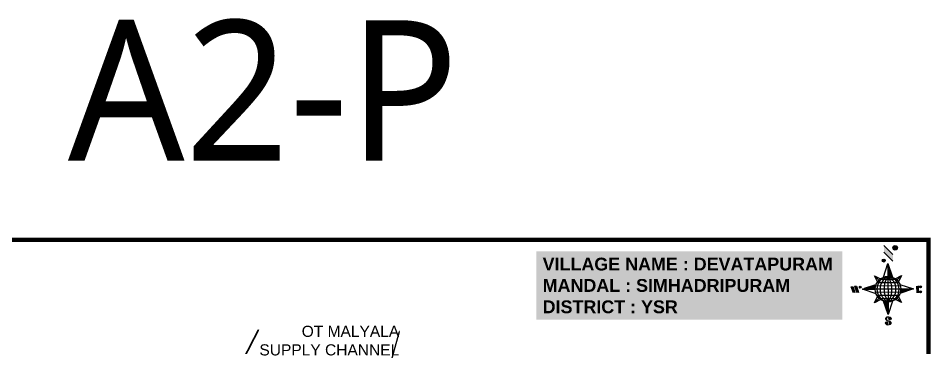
# Model space of a CAD drawing. Header units: inches. Extents: x 196274 to 199415, y 1622864 to 1627776.
# Drawn here: x 197343 to 199395, y 1627035 to 1627776 of the extents above; entities that cross this region are included whole.
import ezdxf
from ezdxf import colors
from ezdxf.entities.mleader import LeaderData, LeaderLine
from ezdxf.math import Vec2, Vec3

# ---------------------------------------------------------------- set-up
doc = ezdxf.new("R2010")
doc.units = ezdxf.units.IN
doc.header["$LTSCALE"] = 15
doc.header["$MEASUREMENT"] = 0
for name, color, linetype in [('AQUADUCT', 1, 'Continuous'), ('bord', 1, 'Continuous'), ('CADAS', 1, 'Continuous'), ('PLOT', 7, 'Continuous'), ('text2', 7, 'Continuous'), ('VILLAGE BOUNADRY', 5, 'Continuous')]:
    doc.layers.add(name, color=color, linetype=linetype)
doc.styles.get("Standard").update_dxf_attribs({"font": 'arial.ttf'})
doc.styles.add('TMS', font='trebuc.ttf')
pattern_1 = [(267.297113149, (-8720374.938, 50637915.138), (10.5367255337, -0.497431438), [])]
pattern_2 = [(357.297113149, (-8720374.938, 50637915.138), (0.497431438, 10.5367255337), [])]

# ---------------------------------------------------------------- blocks, each defined once
blk = doc.blocks.new('*X14')
at = {"color": 0, "linetype": 'Continuous'}
for p, q in [((6321.6, 240.5), (6322.3, 241.2)), ((6321.6, 240.3), (6322.3, 241)), ((6321.6, 240.1), (6322.3, 240.8)), ((6321.6, 239.9), (6322.4, 240.7)), ((6321.6, 239.8), (6322.4, 240.6)), ((6321.6, 239.6), (6322.5, 240.5)), ((6321.6, 239.4), (6322.5, 240.3)), ((6321.6, 239.2), (6322.6, 240.2)), ((6321.7, 239.1), (6322.6, 240.1)), ((6321.8, 240.8), (6322.4, 241.4)), ((6321.8, 239), (6322.7, 240)), ((6321.8, 239), (6322.8, 239.9)), ((6321.9, 238.9), (6322.9, 239.8)), ((6322, 238.8), (6323, 239.7)), ((6322.1, 241.3), (6322.4, 241.6)), ((6322.1, 238.7), (6323.1, 239.6)), ((6322.2, 238.6), (6323.1, 239.6)), ((6322.3, 238.5), (6323.2, 239.5)), ((6322.4, 238.5), (6323.3, 239.4)), ((6322.5, 238.4), (6323.4, 239.3)), ((6322.7, 238.4), (6323.6, 239.3)), ((6322.8, 238.3), (6323.7, 239.2)), ((6322.9, 238.3), (6323.8, 239.1)), ((6323.1, 238.2), (6323.9, 239.1)), ((6323.2, 238.2), (6324, 239)), ((6323.3, 238.2), (6324.2, 239)), ((6323.5, 238.1), (6324.3, 238.9)), ((6323.7, 238.1), (6324.4, 238.9)), ((6323.8, 238.1), (6324.6, 238.8)), ((6324.1, 238.2), (6324.7, 238.8)), ((6324.3, 238.3), (6324.9, 238.8)), ((6324.6, 238.3), (6325.1, 238.8)), ((6324.8, 238.4), (6325.2, 238.8)), ((6325.1, 238.5), (6325.4, 238.8)), ((6325.4, 238.6), (6325.6, 238.8))]:
    blk.add_line(p, q, dxfattribs=at)
blk = doc.blocks.new('*X13')
at = {"color": 0, "linetype": 'Continuous'}
for p, q in [((6324.4, 240.3), (6324.5, 240.4)), ((6324.6, 240.3), (6324.8, 240.5)), ((6324.7, 240.2), (6325, 240.5)), ((6324.8, 240.2), (6325.2, 240.6)), ((6325, 240.1), (6325.5, 240.6)), ((6325.1, 240.1), (6325.6, 240.6)), ((6325.2, 240), (6325.8, 240.6)), ((6325.3, 240), (6326, 240.6)), ((6325.4, 239.9), (6326.1, 240.6)), ((6325.5, 239.8), (6326.2, 240.5)), ((6325.6, 239.8), (6326.3, 240.5)), ((6325.7, 239.7), (6326.5, 240.4)), ((6325.9, 239.6), (6326.6, 240.3)), ((6326, 239.5), (6326.7, 240.3)), ((6326, 239.4), (6326.8, 240.2)), ((6326.1, 239.3), (6327, 240.2)), ((6326.2, 239.3), (6327.1, 240.1)), ((6326.3, 239.2), (6327.1, 240)), ((6326.4, 239.1), (6327.2, 239.9)), ((6326.5, 239), (6327.3, 239.8)), ((6326.5, 238.9), (6327.4, 239.7)), ((6326.6, 238.8), (6327.5, 239.6)), ((6326.7, 238.7), (6327.5, 239.5)), ((6326.8, 238.6), (6327.6, 239.4)), ((6326.8, 238.5), (6327.7, 239.3)), ((6326.9, 238.3), (6327.8, 239.2)), ((6326.9, 238.2), (6327.9, 239.1)), ((6327, 238.1), (6327.8, 239)), ((6327, 237.9), (6327.8, 238.8)), ((6326.8, 236.5), (6327.4, 237)), ((6326.9, 236.8), (6327.6, 237.4)), ((6327, 237.8), (6327.8, 238.6)), ((6327, 237.6), (6327.8, 238.4)), ((6327, 237.4), (6327.8, 238.2)), ((6327, 237.3), (6327.8, 238)), ((6327, 237.1), (6327.8, 237.9))]:
    blk.add_line(p, q, dxfattribs=at)
blk = doc.blocks.new('H')
at = {"layer": 'bord', "extrusion": (0.000427885, 0.004792, 0.999988)}
h = blk.add_hatch(dxfattribs=at)
h.set_pattern_fill('LINE', color=8, scale=84.387686, angle=-2.70289, style=0)
h.set_pattern_definition(pattern_2)
h.paths.add_polyline_path([(-492.5, 785.6, -0.090992), (-448, 775.2), (-486.5, 912)])
h = blk.add_hatch(dxfattribs=at)
h.set_pattern_fill('LINE', color=8, scale=84.387686, angle=-92.70289, style=0)
h.set_pattern_definition(pattern_1)
h.paths.add_polyline_path([(-624.9, 665.1, -0.090992), (-614.5, 709.6), (-751.3, 671.1)])
h = blk.add_hatch(dxfattribs=at)
h.set_pattern_fill('LINE', color=8, scale=84.387686, angle=-92.70289, style=0)
h.set_pattern_definition(pattern_1)
h.paths.add_polyline_path([(-245.6, 647.2), (-372, 653.2, -0.090992), (-382.4, 608.7)])
h = blk.add_hatch(dxfattribs=at)
h.set_pattern_fill('LINE', color=8, scale=84.387686, angle=-2.70289, style=0)
h.set_pattern_definition(pattern_2)
h.paths.add_polyline_path([(-504.4, 532.7, -0.090992), (-548.9, 543.1), (-510.4, 406.3)])
for p, q in [((-519.4, 1020.4, -1216.8), (-434.7, 927.3, -1216.4)), ((-516.2, 1087.1, -1217.1), (-431.5, 994, -1216.7)), ((-538.3, 773.7, -1215.6), (-487, 906.2, -1216.3)), ((-487, 906.2, -1216.3), (-493, 779.8, -1215.7)), ((-487, 906.2, -1216.3), (-448.5, 769.4, -1215.7)), ((-626.7, 793.8, -1215.7), (-566.8, 760.2, -1215.6)), ((-626.7, 793.8, -1215.7), (-584.1, 747, -1215.5)), ((-598.9, 731, -1215.4), (-626.7, 793.8, -1215.7)), ((-421.3, 753.3, -1215.6), (-358.5, 781.1, -1215.7)), ((-358.5, 781.1, -1215.7), (-405.3, 738.5, -1215.5)), ((-358.5, 781.1, -1215.7), (-392.1, 721.2, -1215.4)), ((-864.7, 700.9, -1215.1), (-846.9, 637.7, -1214.9)), ((-846.9, 700.1, -1215.1), (-829.1, 636.9, -1214.9)), ((-829.1, 699.2, -1215.2), (-811.3, 636, -1214.9)), ((-829.1, 699.2, -1215.2), (-811.3, 698.4, -1215.2)), ((-811.3, 698.4, -1215.2), (-793.5, 635.2, -1214.9)), ((-751.8, 665.3, -1215), (-615, 703.8, -1215.3)), ((-751.8, 665.3, -1215), (-625.4, 659.3, -1215)), ((-619.3, 614, -1214.8), (-751.8, 665.3, -1215)), ((-246.1, 641.4, -1215.1), (-382.9, 602.9, -1214.9)), ((-378.6, 692.6, -1215.3), (-246.1, 641.4, -1215.1)), ((-372.5, 647.4, -1215.1), (-246.1, 641.4, -1215.1)), ((-213.5, 669.3, -1215.3), (-216.7, 600.8, -1214.9)), ((-197.2, 599.9, -1214.9), (-193.9, 668.4, -1215.3)), ((-639.4, 525.6, -1214.4), (-605.8, 585.5, -1214.7)), ((-639.4, 525.6, -1214.4), (-592.6, 568.1, -1214.6)), ((-576.6, 553.3, -1214.6), (-639.4, 525.6, -1214.4)), ((-371.2, 512.9, -1214.5), (-431.1, 546.5, -1214.6)), ((-371.2, 512.9, -1214.5), (-413.8, 559.7, -1214.7)), ((-399, 575.7, -1214.7), (-371.2, 512.9, -1214.5)), ((-510.9, 400.5, -1213.9), (-549.4, 537.2, -1214.5)), ((-459.6, 533, -1214.5), (-510.9, 400.5, -1213.9)), ((-504.9, 526.9, -1214.5), (-510.9, 400.5, -1213.9))]:
    blk.add_line(p, q, dxfattribs=at)
at = {"layer": 'bord', "color": 8, "linetype": 'ByBlock', "extrusion": (0.000427885, 0.004792, 0.999988)}
for p, q in [((-410.8, 744.2, -1215.5), (-578.1, 752.1, -1215.5)), ((-493, 779.8, -1215.7), (-504.9, 526.9, -1214.5)), ((-372.5, 647.4, -1215.1), (-625.4, 659.3, -1215)), ((-375, 679.2, -1215.3), (-619.9, 690.7, -1215.2)), ((-386.5, 711.4, -1215.4), (-605.5, 721.7, -1215.4)), ((-378, 615.9, -1214.9), (-622.9, 627.5, -1214.9)), ((-392.4, 584.9, -1214.8), (-611.4, 595.3, -1214.7)), ((-419.8, 554.6, -1214.6), (-587.1, 562.5, -1214.6))]:
    blk.add_line(p, q, dxfattribs=at)
at = {"layer": 'bord', "extrusion": (0.000427885, 0.004792, 0.999988), "elevation": -1212.1}
for points, const_width in [([(-522, 959.6), (-515.7, 1092.9)], 1.61), ([(-434.2, 933.1), (-427.9, 1066.5)], 1.61), ([(-870.1, 707), (-846.4, 705.9)], 0.642), ([(-828.6, 642.7), (-855.2, 643.9)], 0.642), ([(-828.6, 642.7), (-821, 678)], 0.642), ([(-810.8, 641.8), (-784.1, 640.6)], 0.642), ([(-793, 641), (-781.6, 693.9)], 0.642), ([(-222.7, 675.6), (-173.8, 673.3)], 0.706), ([(-194.8, 644.8), (-185, 644.4)], 0.706), ([(-177.1, 604.8), (-226, 607.1)], 0.706)]:
    blk.add_lwpolyline(points, dxfattribs=dict(at, const_width=const_width))
for points, const_width in [([(-413.7, 1073.1, 1), (-397.6, 1057.7, 1)], 22.3), ([(-530.3, 949.5, 1), (-519.6, 939.3, 1)], 14.8), ([(-775.9, 696.6, 1), (-769.5, 690.4, 1)], 8.9), ([(-177.8, 666.9, 1), (-170.8, 660.1, 1)], 9.79), ([(-180.1, 618, 1), (-173.1, 611.2, 1)], 9.79), ([(-489.8, 361.7, 1), (-498.1, 369.1, 1)], 11.1), ([(-525.2, 321.6, 1), (-533.4, 328.9, 1)], 11.1)]:
    blk.add_lwpolyline(points, format="xyb", close=True, dxfattribs=dict(at, const_width=const_width))
for points in [[(-537, 317.4), (-530.7, 310.5), (-519.8, 306.8), (-504.9, 306.9), (-493.9, 310), (-486.3, 317.7), (-486.5, 325.8), (-490.6, 333.3), (-493.5, 336.2), (-502.8, 340.9), (-522.5, 347.3), (-530.4, 351.6), (-533.7, 354.6), (-537.4, 362.6), (-537, 373.4), (-530, 380.7), (-520, 384.1), (-503.5, 384.2), (-492.5, 379.9), (-487.1, 373.3)], [(-522.5, 347.6), (-526.2, 353.8), (-527.8, 360.6), (-527.9, 370.6), (-525.9, 375.5), (-521.3, 381.2), (-514.5, 384.4)], [(-504.9, 306.9), (-499, 312.4), (-497, 319.4), (-497.5, 326.5), (-501.2, 335.4), (-509.2, 343.2)]]:
    blk.add_lwpolyline(points, dxfattribs=at)
at = {"layer": 'bord', "extrusion": (0.000427885, 0.004792, 0.999988)}
for centre, radius in [((-405.6, 1065.4, -1212.1), 22.3), ((-525, 944.4, -1212.1), 14.8), ((-498.4, 659.1, -1212.1), 126.6), ((-772.7, 693.5, -1212.1), 8.9), ((-174.3, 663.5, -1212.1), 9.79), ((-176.6, 614.6, -1212.1), 9.79), ((-494, 365.4, -1212.1), 11.1), ((-529.3, 325.2, -1212.1), 11.1)]:
    blk.add_circle(centre, radius, dxfattribs=at)
at = {"layer": 'bord', "color": 8, "linetype": 'ByBlock', "extrusion": (0.000427885, 0.004792, 0.999988)}
for centre, radius, start, end in [((-481.5, 658.3, -1212.1), 127.7, 94.92536, 259.66906), ((-436.8, 656.2, -1212.1), 140.8, 113.28644, 241.30798), ((-315.9, 650.5, -1212.1), 222.3, 142.58916, 212.00526), ((-560.1, 662.1, -1212.1), 140.8, 293.28644, 61.30798), ((-681, 667.8, -1212.1), 222.3, 322.58916, 32.00526), ((-515.4, 659.9, -1212.1), 127.7, 274.92536, 79.66906)]:
    blk.add_arc(centre, radius, start, end, dxfattribs=at)
at = {"layer": 'bord', "extrusion": (0.000427885, 0.004792, 0.999988)}
for points in [[(-515.7, 1092.9, -1212.1), (-431, 999.8, -1212.1), (-518.9, 1026.2, -1212.1), (-434.2, 933.1, -1212.1)], [(-864.1, 706.7, -1212.1), (-846.4, 705.9, -1212.1), (-846.3, 643.5, -1212.1), (-828.6, 642.7, -1212.1)], [(-828.6, 705, -1212.1), (-810.8, 704.2, -1212.1), (-810.8, 641.8, -1212.1), (-793, 641, -1212.1)], [(-193.4, 674.2, -1212.1), (-196.6, 605.7, -1212.1), (-213, 675.1, -1212.1), (-216.2, 606.7, -1212.1)]]:
    blk.add_solid(points, dxfattribs=at)
at = {"layer": 'bord', "extrusion": (0.000427885, 0.004792, 0.999988), "xscale": 7.977342409717546, "yscale": 7.977342409717546, "zscale": 7.977342409717546, "rotation": 138.0840426661453}
for name, p in [('*X13', (38300.5, -31929.4, -1212.1)), ('*X14', (38314.4, -31950.9, -1212.1))]:
    blk.add_blockref(name, p, dxfattribs=at)

msp = doc.modelspace()

# ---------------------------------------------------------------- linework, layer by layer
at = {"layer": 'PLOT'}
msp.add_lwpolyline([(197883.1, 1627075.5), (197843.5, 1626998.5), (197847.8, 1626925.7)], dxfattribs=at)
at = {"layer": 'text2', "color": 5, "const_width": 10}
msp.add_lwpolyline([(196279.4, 1627277.9), (199390.2, 1627277.9), (199390.2, 1622869.4), (196279.4, 1622869.4)], close=True, dxfattribs=at)
at = {"layer": 'VILLAGE BOUNADRY', "const_width": 4}
msp.add_lwpolyline([(197287, 1625492), (197318.5, 1625628.3), (197278.4, 1625723.5), (197424.8, 1625708.5), (197443.5, 1625779.9), (197487.1, 1625877.5), (197521.1, 1625948.9), (197538.9, 1625966.7), (197538.8, 1625975.1), (197539.5, 1625991.9), (197542.7, 1626032.9), (197563.8, 1626184.6), (197582.6, 1626316.5), (197628.4, 1626310.4), (197761, 1626386.6), (197772.4, 1626454.6), (197797.1, 1626702.7), (197785.6, 1626736.8), (197752.4, 1626846.3), (197751.1, 1626898.1), (197756.4, 1626950.9), (197764.9, 1627002.8), (197843.5, 1626998.5), (197883.1, 1627075.5)], dxfattribs=at)

# ---------------------------------------------------------------- block references
at = {"layer": 'AQUADUCT', "color": 1, "xscale": 0.2264124100680409, "yscale": 0.2264124100680409, "zscale": 0.2264124100680409, "rotation": 3.078330600073182}
msp.add_blockref('H', (199419.8, 1627025.3, 275.1), dxfattribs=at)

# ---------------------------------------------------------------- texts
at = {"layer": 'CADAS', "color": 2, "style": 'TMS'}
msp.add_text('A2-P', height=315.69, dxfattribs=at).set_placement((197454.6, 1627455.5, 281.1))
at = {"layer": 'text2', "insert": (198522.3, 1627237.7), "char_height": 28.806, "width": 659.267, "attachment_point": 1, "bg_fill": 1, "box_fill_scale": 1.5, "bg_fill_color": 9, "bg_fill_transparency": 0}
msp.add_mtext('{\\fArial|b1|i0|c0|p34;\\C1;VILLAGE NAME :\\C5; DEVATAPURAM\\P\\C1;MANDAL : \\C5;SIMHADRIPURAM\\P\\C1;DISTRICT : \\C5;YSR}', dxfattribs=at)

# ---------------------------------------------------------------- leaders
at = {"layer": 'text2', "color": 1}
ml = msp.add_multileader_mtext('Standard', dxfattribs=at)
ml.set_content('{\\C1;OT MALYALA\\PSUPPLY CHANNEL}', color=1)
ml.set_leader_properties()
ml.build(insert=Vec2(0, 0))
ml.multileader.update_dxf_attribs({"dogleg_length": 0.36, "arrow_head_size": 25})
ctx = ml.context
ctx.base_point, ctx.char_height, ctx.arrow_head_size, ctx.landing_gap_size, ctx.plane_origin = Vec3(197888, 1627072), 25, 25, 0.09, Vec3(197632.9, 1627042.7)
ctx.text_align_type = 2
notes = []
notes.append((ctx, [(1, (1, 1, 0), (198200.1, 1627072), (-1, 0), 0.36, [(0, [(198128.1, 1626809.7)], 0, [])])]))
ctx.mtext.insert, ctx.mtext.alignment, ctx.mtext.flow_direction = Vec3(198199.7, 1627084.7), 3, 5
for ctx, leaders in notes:
    for number, flags, end, landing, length, lines in leaders:
        leader = LeaderData()
        leader.index, (leader.has_last_leader_line, leader.has_dogleg_vector, leader.attachment_direction) = number, flags
        leader.last_leader_point, leader.dogleg_vector, leader.dogleg_length = Vec3(end), Vec3(landing), length
        for number, points, colour, breaks in lines:
            line = LeaderLine()
            line.index, line.vertices, line.color, line.breaks = number, Vec3.list(points), colors.encode_raw_color(colour), breaks
            leader.lines.append(line)
        ctx.leaders.append(leader)

doc.saveas('drawing.dxf')
